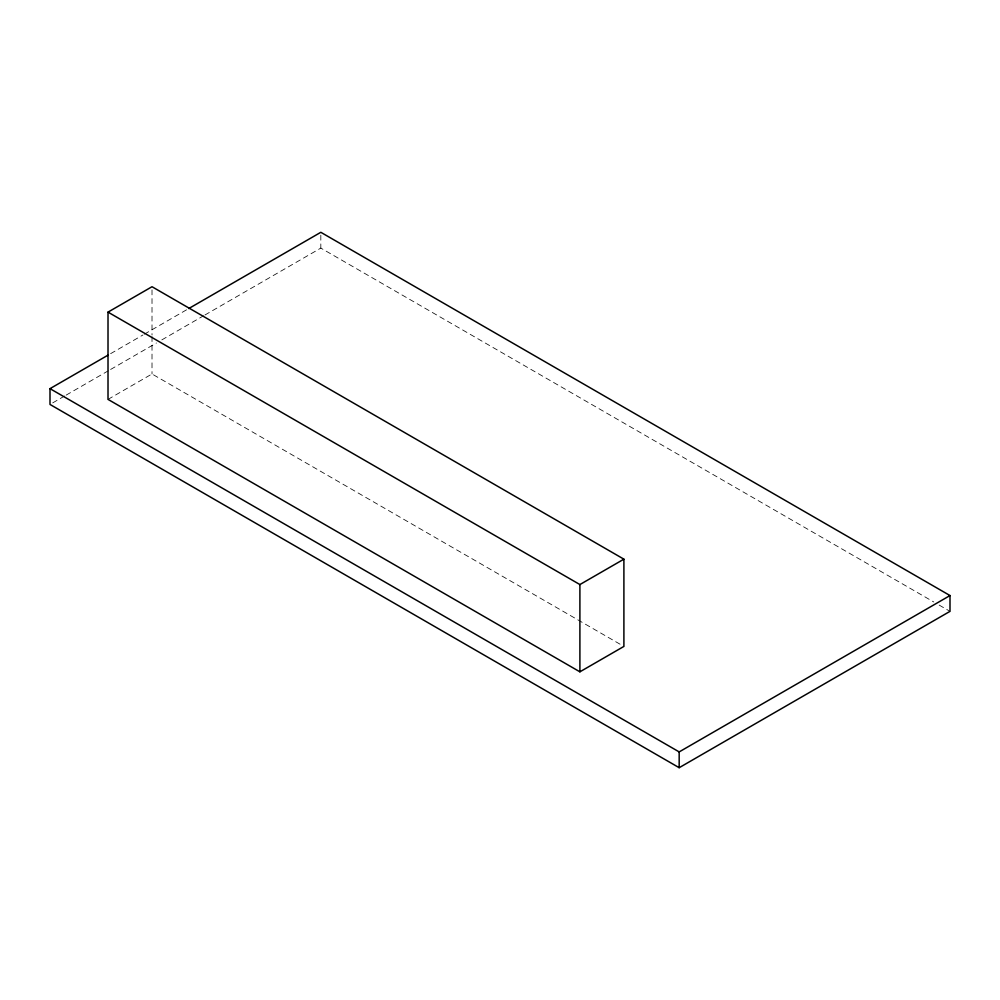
<?xml version="1.0" encoding="UTF-8"?>
<svg xmlns="http://www.w3.org/2000/svg" width="1000" height="1000" viewBox="0 0 1000 1000"><rect width="100%" height="100%" fill="white"/><g stroke="black" fill="none" stroke-linecap="round" stroke-linejoin="round"><path stroke-width="0.75" stroke-dasharray="5 3.75" d="M110.638 353.65L142.963 334.975M144.312 334.2L187.438 309.312M52.7 402.887L64.825 395.887M66.162 395.112L109.288 370.225M110.638 369.438L156.438 343M161.838 339.888L203.6 315.763M204.95 314.988L320.825 248.088L933.763 601.975M108.012 399.387L152.012 373.975L623.9 646.425M939.175 605.1L950 611.35M320.825 235.175L320.825 248.088M152.012 289.837L152.012 335.025M152.012 336.587L152.012 373.975"/><path stroke-width="1.5" d="M108.012 312.125L152.012 286.725L623.9 559.163L623.9 646.425L579.9 671.825L108.012 399.387L108.012 312.125L579.9 584.562L623.9 559.163M188.775 308.538L320.825 232.3L950 595.55L950 611.35L679.175 767.7L50 404.45L50 388.65L107.938 355.2M50 388.65L679.175 751.912L950 595.55M679.175 751.912L679.175 767.7M579.9 584.562L579.9 671.825"/></g></svg>
